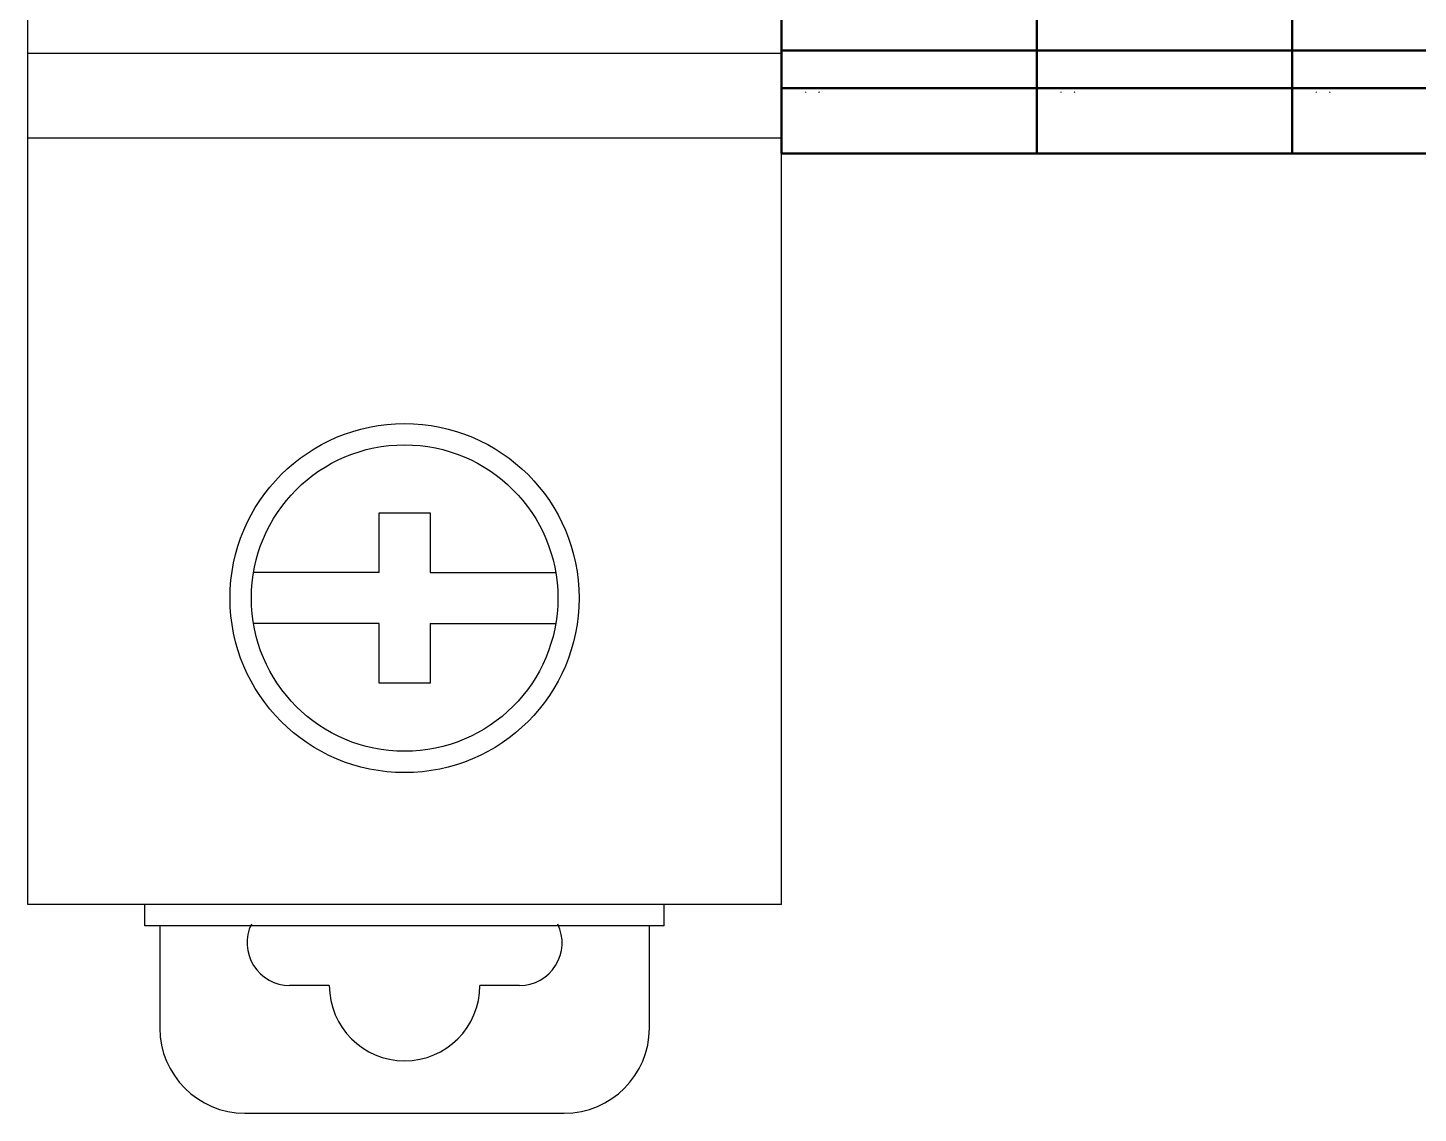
# Model space of a CAD drawing. Header units: millimetres. Extents: x -72 to 2978, y -1067 to 2817.
# Drawn here: x 2416.89 to 2449.55, y 1308.66 to 1334.16 of the extents above; entities that cross this region are included whole.
import ezdxf

# ---------------------------------------------------------------- set-up
doc = ezdxf.new("R2010")
doc.units = ezdxf.units.MM
doc.linetypes.add('Dashed', pattern=[2, 1, -1])
for name, color, linetype, lineweight in [('AM_0', 7, 'Continuous', 50), ('AM_4', 3, 'Continuous', 25), ('AM_9', 6, 'Dashed', 25)]:
    doc.layers.add(name, color=color, linetype=linetype, lineweight=lineweight)

msp = doc.modelspace()

# ---------------------------------------------------------------- linework, layer by layer
at = {"color": 7, "linetype": 'Continuous'}
for p, q in [((2416.895, 1313.562), (2416.895, 1394.562)), ((2434.595, 1313.562), (2434.595, 1394.562)), ((2416.895, 1333.562), (2434.595, 1333.562)), ((2434.595, 1331.562), (2416.895, 1331.562)), ((2425.145, 1322.762), (2426.345, 1322.762)), ((2425.145, 1321.362), (2425.145, 1322.762)), ((2426.345, 1322.762), (2426.345, 1321.362)), ((2425.145, 1321.362), (2422.195, 1321.362)), ((2426.345, 1321.362), (2429.294, 1321.362)), ((2425.145, 1320.162), (2422.195, 1320.162)), ((2425.145, 1318.762), (2425.145, 1320.162)), ((2426.345, 1320.162), (2429.294, 1320.162)), ((2426.345, 1320.162), (2426.345, 1318.762)), ((2426.345, 1318.762), (2425.145, 1318.762)), ((2434.595, 1313.562), (2416.895, 1313.562)), ((2419.645, 1313.062), (2419.645, 1313.562)), ((2431.845, 1313.062), (2431.845, 1313.562)), ((2431.845, 1313.062), (2419.645, 1313.062)), ((2419.995, 1313.062), (2419.995, 1310.662)), ((2431.495, 1310.662), (2431.495, 1313.062)), ((2423.976, 1311.662), (2423.045, 1311.662)), ((2428.445, 1311.662), (2427.514, 1311.662)), ((2421.995, 1308.662), (2429.495, 1308.662))]:
    msp.add_line(p, q, dxfattribs=at)
for radius in [4.1, 3.6]:
    msp.add_circle((2425.745, 1320.762), radius, dxfattribs=at)
for centre, radius, start, end in [((2423.045, 1312.662), 1, 154.0053, 270), ((2428.445, 1312.662), 1, 270, 25.9947), ((2425.745, 1311.662), 1.769, 180, 0), ((2421.995, 1310.662), 2, 180, 270), ((2429.495, 1310.662), 2, 270, 0)]:
    msp.add_arc(centre, radius, start, end, dxfattribs=at)
at = {"layer": 'AM_0'}
for p, q in [((2434.595, 1377.189), (2434.595, 1331.206)), ((2434.595, 1377.189), (2434.595, 1331.206)), ((2440.595, 1377.189), (2440.595, 1331.206)), ((2440.595, 1377.189), (2440.595, 1331.206)), ((2440.595, 1377.189), (2440.595, 1331.206)), ((2440.595, 1377.189), (2440.595, 1331.206)), ((2446.595, 1377.189), (2446.595, 1331.206)), ((2446.595, 1377.189), (2446.595, 1331.206)), ((2446.595, 1377.189), (2446.595, 1331.206)), ((2446.595, 1377.189), (2446.595, 1331.206)), ((2434.595, 1333.625), (2440.595, 1333.625)), ((2440.595, 1333.625), (2446.595, 1333.625)), ((2446.595, 1333.625), (2452.595, 1333.625)), ((2434.595, 1332.743), (2440.595, 1332.743)), ((2440.595, 1332.743), (2446.595, 1332.743)), ((2446.595, 1332.743), (2452.595, 1332.743)), ((2434.595, 1331.206), (2440.595, 1331.206)), ((2440.595, 1331.206), (2446.595, 1331.206)), ((2446.595, 1331.206), (2452.595, 1331.206))]:
    msp.add_line(p, q, dxfattribs=at)
at = {"layer": 'AM_4'}
for points in [[(2435.164, 1332.638), (2435.166, 1332.646), (2435.168, 1332.652)], [(2441.164, 1332.638), (2441.166, 1332.646), (2441.168, 1332.652)], [(2447.164, 1332.638), (2447.166, 1332.646), (2447.168, 1332.652)]]:
    msp.add_lwpolyline(points, dxfattribs=at)
at = {"layer": 'AM_9'}
for points in [[(2435.473, 1332.641), (2435.485, 1332.652), (2435.488, 1332.652)], [(2441.473, 1332.641), (2441.485, 1332.652), (2441.488, 1332.652)], [(2447.473, 1332.641), (2447.485, 1332.652), (2447.488, 1332.652)]]:
    msp.add_lwpolyline(points, dxfattribs=at)

doc.saveas('drawing.dxf')
